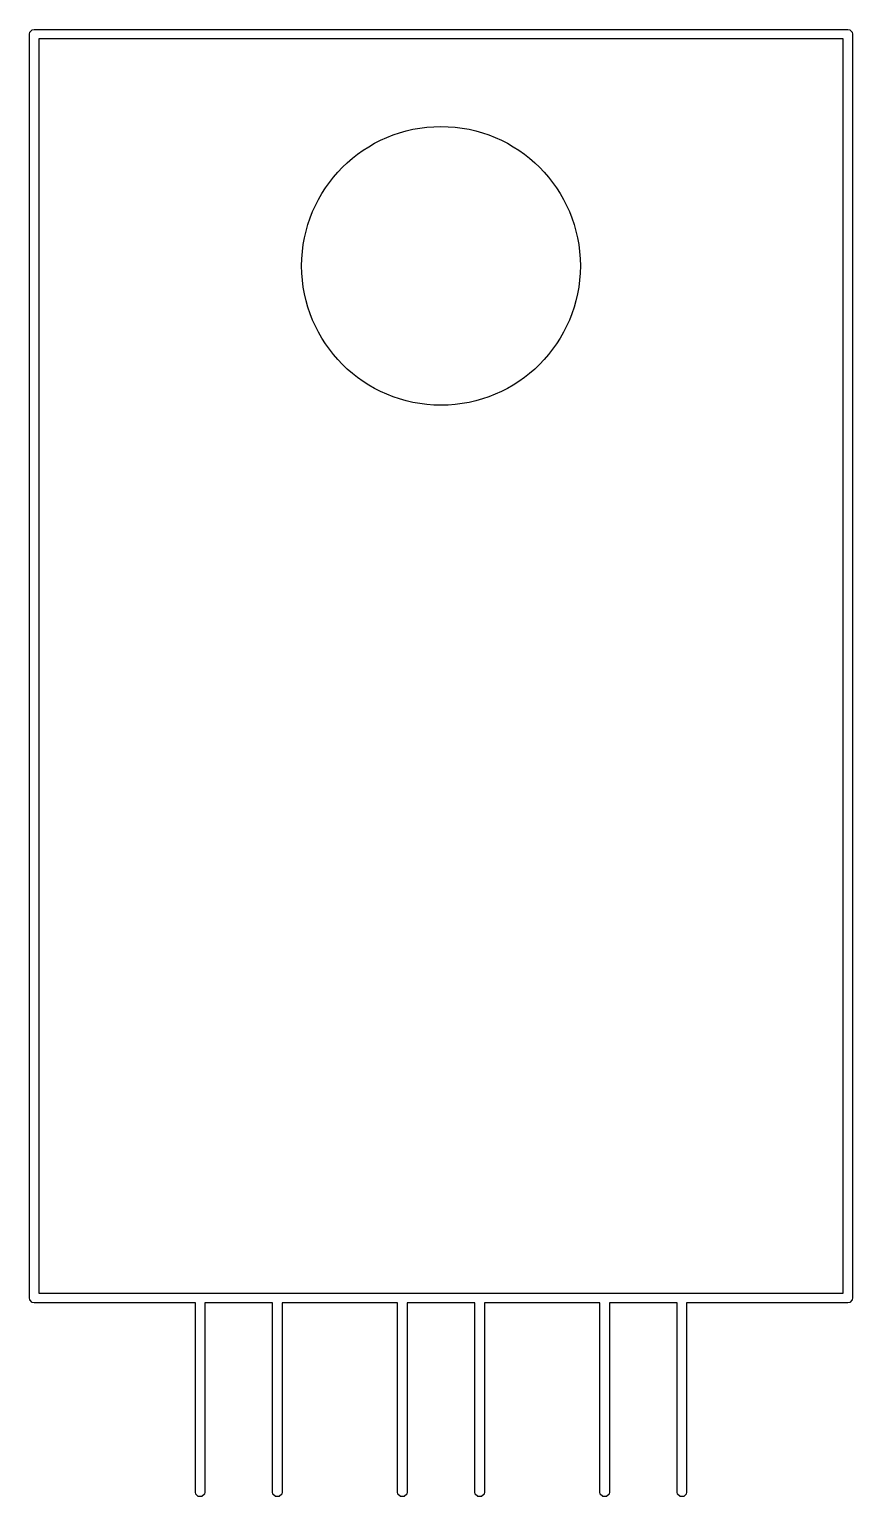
# Model space of a CAD drawing. Extents: x 2.05 to 8.87, y -5.84 to -2.88.
# Drawn here: x 5.986 to 6.393, y -5.218 to -4.493 of the extents above; entities that cross this region are included whole.
import ezdxf

# ---------------------------------------------------------------- set-up
doc = ezdxf.new("R2010")
doc.units = 0
doc.header["$MEASUREMENT"] = 0
doc.layers.add('BLACK', color=7, linetype='CONTINUOUS')

msp = doc.modelspace()

# ---------------------------------------------------------------- linework, layer by layer
at = {"layer": 'BLACK', "linetype": 'CONTINUOUS'}
for p, q in [((5.98583, -4.49528), (5.98601, -4.49437)), ((5.98583, -5.12008), (5.98583, -4.49528)), ((5.98601, -4.49437), (5.98728, -4.49309)), ((5.98728, -4.49309), (5.98819, -4.49291)), ((5.98819, -4.49291), (6.39055, -4.49291)), ((6.39055, -4.49291), (6.39146, -4.49309)), ((6.39146, -4.49309), (6.39273, -4.49437)), ((6.39273, -4.49437), (6.39291, -4.49528)), ((6.39291, -4.49528), (6.39291, -5.12008)), ((5.99055, -4.49764), (5.99055, -5.11772)), ((6.38819, -4.49764), (5.99055, -4.49764)), ((6.38819, -5.11772), (6.38819, -4.49764)), ((5.98601, -5.12098), (5.98583, -5.12008)), ((5.98728, -5.12226), (5.98601, -5.12098)), ((5.99055, -5.11772), (6.38819, -5.11772)), ((6.39273, -5.12098), (6.39146, -5.12226)), ((6.39291, -5.12008), (6.39273, -5.12098)), ((5.98819, -5.12244), (5.98728, -5.12226)), ((6.06791, -5.12244), (5.98819, -5.12244)), ((6.06791, -5.21614), (6.06791, -5.12244)), ((6.1061, -5.12244), (6.07264, -5.12244)), ((6.07264, -5.12244), (6.07264, -5.21614)), ((6.1061, -5.21614), (6.1061, -5.12244)), ((6.16791, -5.12244), (6.11083, -5.12244)), ((6.11083, -5.12244), (6.11083, -5.21614)), ((6.16791, -5.21614), (6.16791, -5.12244)), ((6.2061, -5.12244), (6.17264, -5.12244)), ((6.17264, -5.12244), (6.17264, -5.21614)), ((6.2061, -5.21614), (6.2061, -5.12244)), ((6.26791, -5.12244), (6.21083, -5.12244)), ((6.21083, -5.12244), (6.21083, -5.21614)), ((6.26791, -5.21614), (6.26791, -5.12244)), ((6.3061, -5.12244), (6.27264, -5.12244)), ((6.27264, -5.12244), (6.27264, -5.21614)), ((6.3061, -5.21614), (6.3061, -5.12244)), ((6.39055, -5.12244), (6.31083, -5.12244)), ((6.31083, -5.12244), (6.31083, -5.21614)), ((6.39146, -5.12226), (6.39055, -5.12244)), ((6.06809, -5.21705), (6.06791, -5.21614)), ((6.06937, -5.21832), (6.06809, -5.21705)), ((6.07118, -5.21832), (6.06937, -5.21832)), ((6.07246, -5.21705), (6.07118, -5.21832)), ((6.07264, -5.21614), (6.07246, -5.21705)), ((6.10628, -5.21705), (6.1061, -5.21614)), ((6.10756, -5.21832), (6.10628, -5.21705)), ((6.10937, -5.21832), (6.10756, -5.21832)), ((6.11065, -5.21705), (6.10937, -5.21832)), ((6.11083, -5.21614), (6.11065, -5.21705)), ((6.16809, -5.21705), (6.16791, -5.21614)), ((6.16937, -5.21832), (6.16809, -5.21705)), ((6.17118, -5.21832), (6.16937, -5.21832)), ((6.17246, -5.21705), (6.17118, -5.21832)), ((6.17264, -5.21614), (6.17246, -5.21705)), ((6.20628, -5.21705), (6.2061, -5.21614)), ((6.20756, -5.21832), (6.20628, -5.21705)), ((6.20937, -5.21832), (6.20756, -5.21832)), ((6.21065, -5.21705), (6.20937, -5.21832)), ((6.21083, -5.21614), (6.21065, -5.21705)), ((6.26809, -5.21705), (6.26791, -5.21614)), ((6.26937, -5.21832), (6.26809, -5.21705)), ((6.27118, -5.21832), (6.26937, -5.21832)), ((6.27246, -5.21705), (6.27118, -5.21832)), ((6.27264, -5.21614), (6.27246, -5.21705)), ((6.30628, -5.21705), (6.3061, -5.21614)), ((6.30756, -5.21832), (6.30628, -5.21705)), ((6.30937, -5.21832), (6.30756, -5.21832)), ((6.31065, -5.21705), (6.30937, -5.21832)), ((6.31083, -5.21614), (6.31065, -5.21705))]:
    msp.add_line(p, q, dxfattribs=at)
at = {"layer": 'BLACK'}
msp.add_circle((6.18937, -4.60984), 0.0689, dxfattribs=at)
msp.add_circle((6.18937, -4.60984), 0.0689, dxfattribs=at)

doc.saveas('drawing.dxf')
